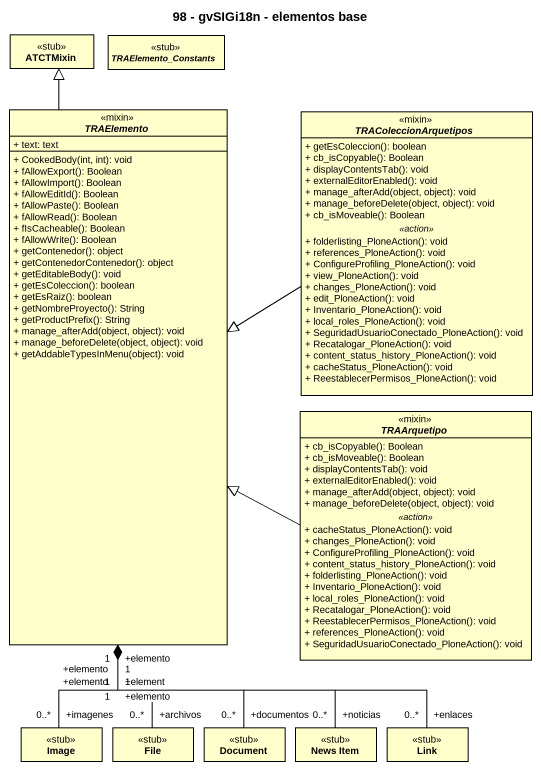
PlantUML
@startuml
title 98 - gvSIGi18n - elementos base
hide circle
hide empty members
skinparam classAttributeIconSize 0
class ATCTMixin <<stub>>
abstract class TRAElemento_Constants <<stub>>
abstract class TRAElemento <<mixin>> {
  + text: text
  + CookedBody(int, int): void
  + fAllowExport(): Boolean
  + fAllowImport(): Boolean
  + fAllowEditId(): Boolean
  + fAllowPaste(): Boolean
  + fAllowRead(): Boolean
  + fIsCacheable(): Boolean
  + fAllowWrite(): Boolean
  + getContenedor(): object
  + getContenedorContenedor(): object
  + getEditableBody(): void
  + getEsColeccion(): boolean
  + getEsRaiz(): boolean
  + getNombreProyecto(): String
  + getProductPrefix(): String
  + manage_afterAdd(object, object): void
  + manage_beforeDelete(object, object): void
  + getAddableTypesInMenu(object): void
}
abstract class TRAColeccionArquetipos <<mixin>> {
  + getEsColeccion(): boolean
  + cb_isCopyable(): Boolean
  + displayContentsTab(): void
  + externalEditorEnabled(): void
  + manage_afterAdd(object, object): void
  + manage_beforeDelete(object, object): void
  + cb_isMoveable(): Boolean
  .. <<action>> ..
  + folderlisting_PloneAction(): void
  + references_PloneAction(): void
  + ConfigureProfiling_PloneAction(): void
  + view_PloneAction(): void
  + changes_PloneAction(): void
  + edit_PloneAction(): void
  + Inventario_PloneAction(): void
  + local_roles_PloneAction(): void
  + SeguridadUsuarioConectado_PloneAction(): void
  + Recatalogar_PloneAction(): void
  + content_status_history_PloneAction(): void
  + cacheStatus_PloneAction(): void
  + ReestablecerPermisos_PloneAction(): void
}
abstract class TRAArquetipo <<mixin>> {
  + cb_isCopyable(): Boolean
  + cb_isMoveable(): Boolean
  + displayContentsTab(): void
  + externalEditorEnabled(): void
  + manage_afterAdd(object, object): void
  + manage_beforeDelete(object, object): void
  .. <<action>> ..
  + cacheStatus_PloneAction(): void
  + changes_PloneAction(): void
  + ConfigureProfiling_PloneAction(): void
  + content_status_history_PloneAction(): void
  + folderlisting_PloneAction(): void
  + Inventario_PloneAction(): void
  + local_roles_PloneAction(): void
  + Recatalogar_PloneAction(): void
  + ReestablecerPermisos_PloneAction(): void
  + references_PloneAction(): void
  + SeguridadUsuarioConectado_PloneAction(): void
}
class Image <<stub>>
class "File" as File_ <<stub>>
class Document <<stub>>
class "News Item" as News_Item <<stub>>
class Link <<stub>>
TRAElemento -up-|> ATCTMixin
TRAColeccionArquetipos -left-|> TRAElemento
TRAArquetipo -left-|> TRAElemento
Image "+imagenes\n0..*" -up-* "+elemento\n1" TRAElemento
File_ "+archivos\n0..*" -up-* "+elemento\n1" TRAElemento
Document "+documentos\n0..*" -up-* "+elemento\n1" TRAElemento
News_Item "+noticias\n0..*" -up-* "+elemento\n1" TRAElemento
Link "+enlaces\n0..*" -up-* "+element\n1" TRAElemento
@enduml
